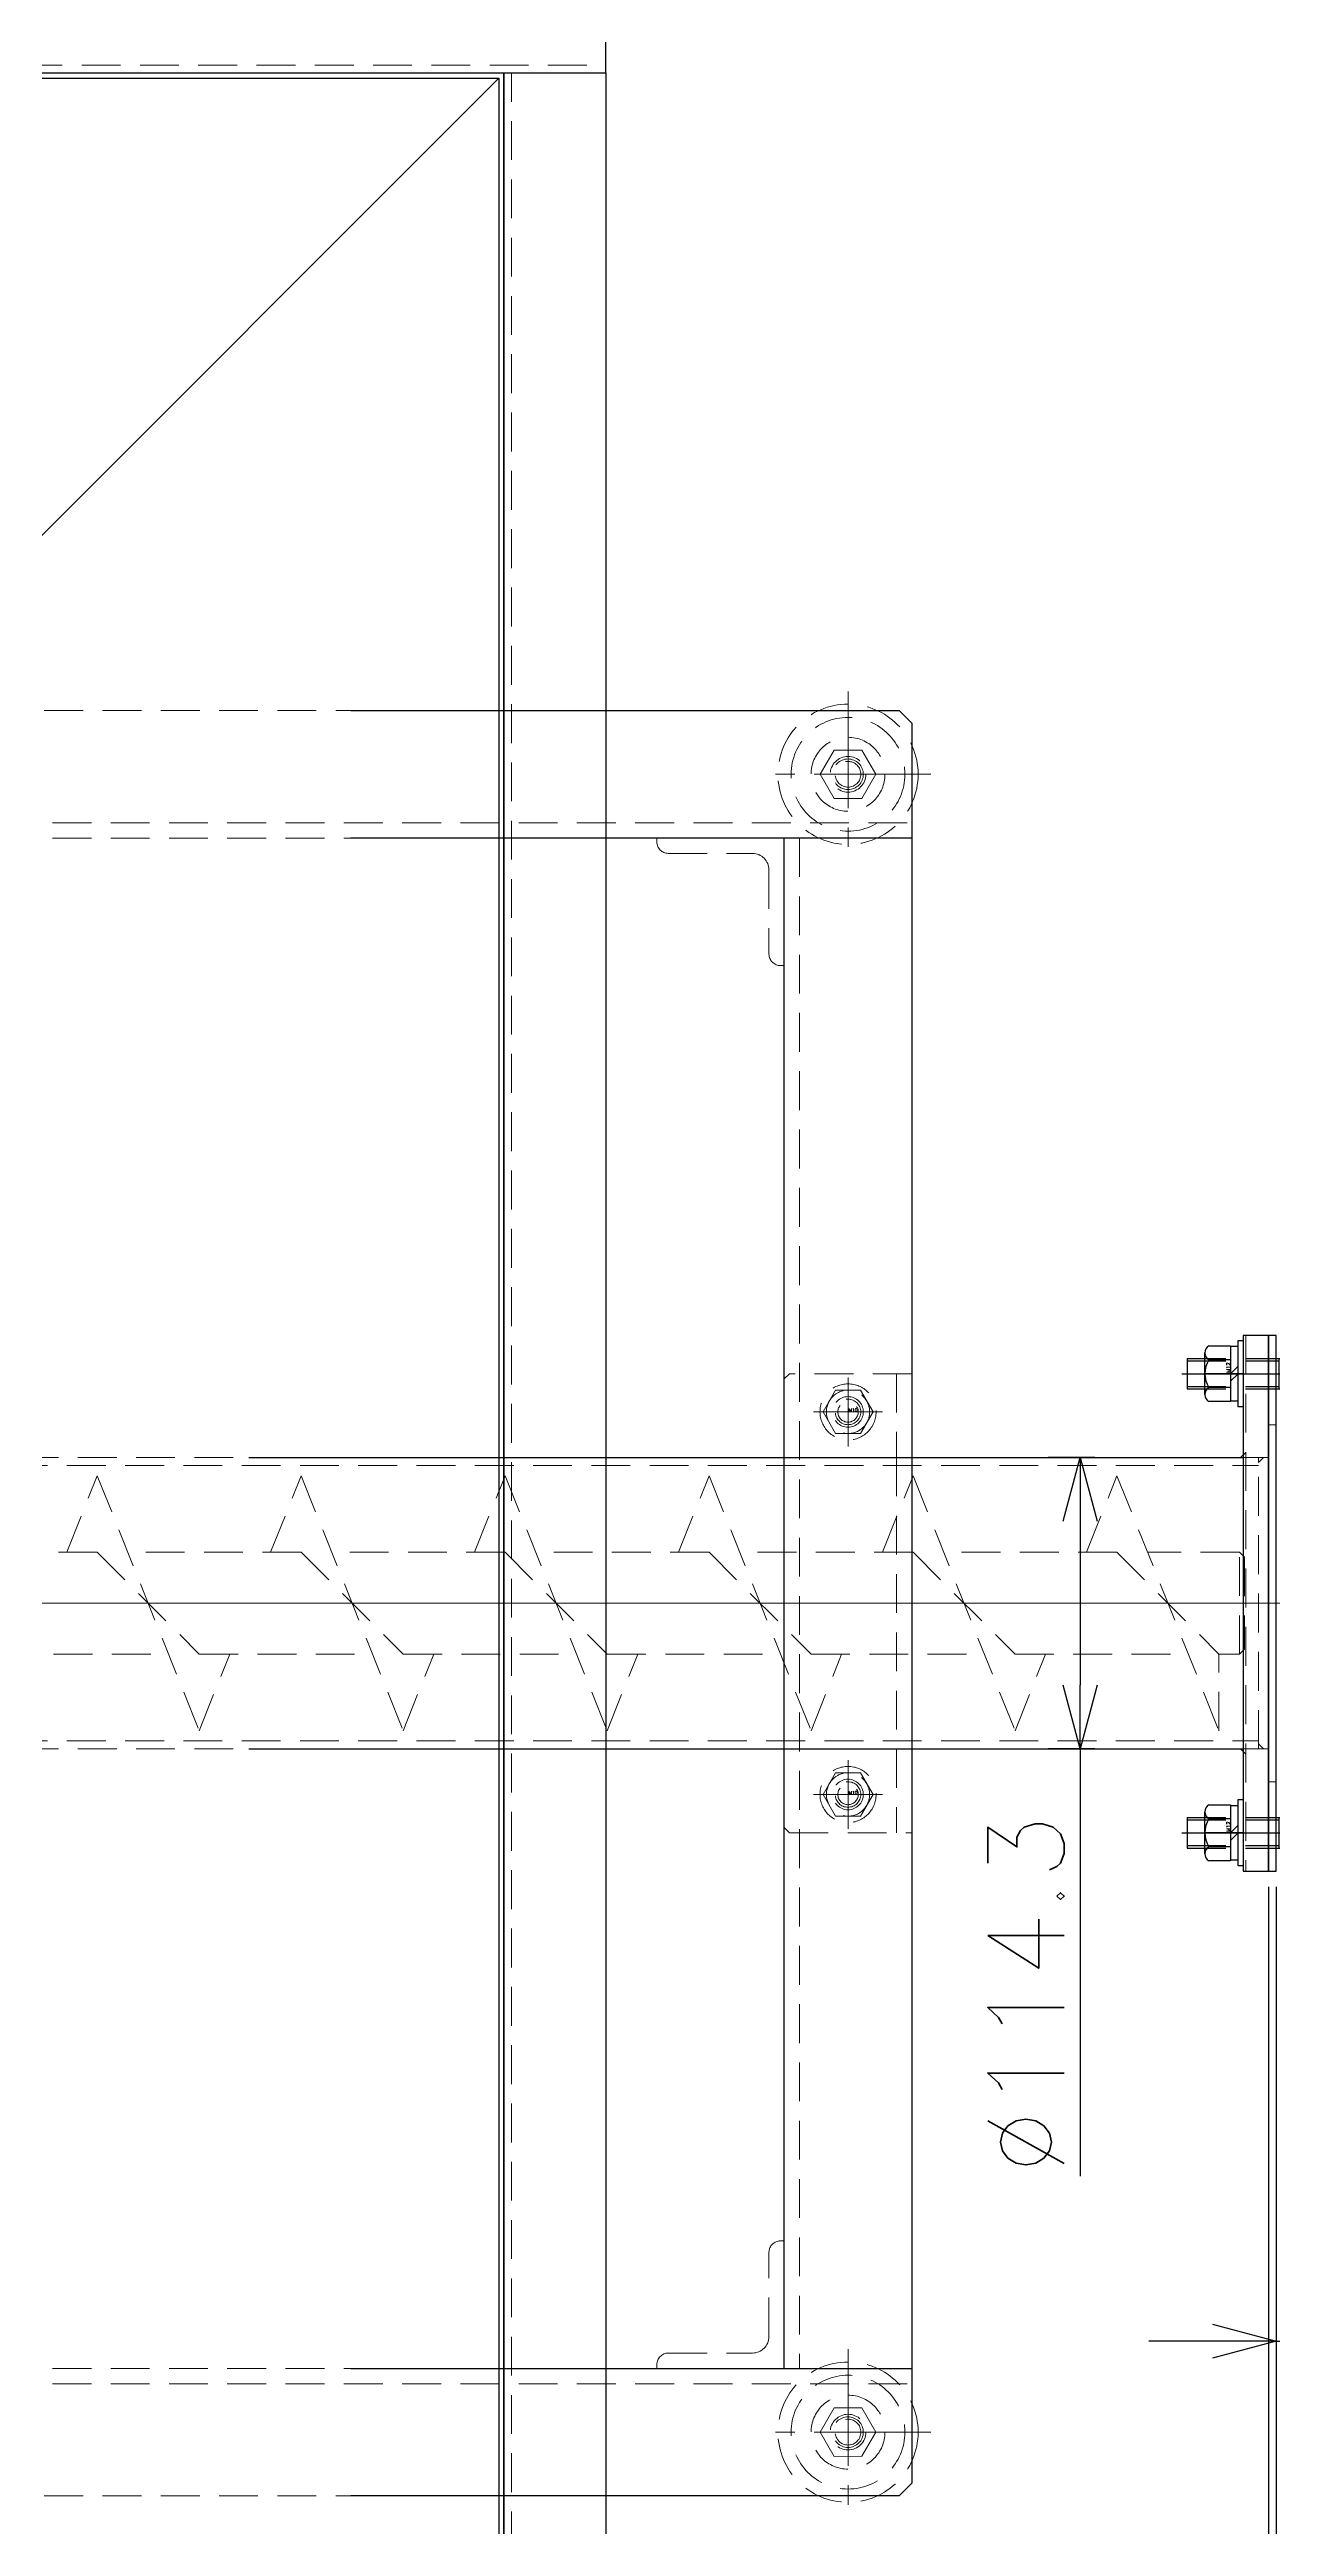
# Model space of a CAD drawing. Header units: millimetres. Extents: x 0 to 38884, y -3675 to 8056.
# Drawn here: x 4043 to 4522, y 4078 to 5049 of the extents above; entities that cross this region are included whole.
import ezdxf
from ezdxf.xclip import XClip

# ---------------------------------------------------------------- set-up
doc = ezdxf.new("R2010")
doc.units = ezdxf.units.MM
doc.header["$LTSCALE"] = 2.4
doc.header["$XCLIPFRAME"] = 0
doc.header["$PDMODE"] = 99
doc.header["$PDSIZE"] = 1
doc.linetypes.add('CENTER2', pattern=[28.575, 19.05, -3.175, 3.175, -3.175])
doc.linetypes.add('HIDDEN', pattern=[9.525, 6.35, -3.175])
for name, color, linetype, lineweight in [('04_HIDDEN', 2, 'HIDDEN', 13), ('05_CENTER', 4, 'CENTER2', 13), ('08_DIM', 3, 'Continuous', 13)]:
    doc.layers.add(name, color=color, linetype=linetype, lineweight=lineweight)
doc.layers.add('10_DRAFT', color=8, linetype='Continuous', lineweight=0, plot=False)
doc.styles.add('KSS_TXT', font='txt.shx', dxfattribs={"bigfont": 'extfont2.shx'})
doc.styles.add('KSS_TXT_L', font='txt.shx', dxfattribs={"height": 3, "bigfont": 'extfont2.shx'})
doc.styles.get("Standard").update_dxf_attribs({"font": 'txt.shx', "bigfont": 'extfont2.shx'})
doc.dimstyles.new('KSS_DIM', dxfattribs={"dimscale": 2, "dimtxt": 3, "dimasz": 2.5, "dimexe": 1.25, "dimexo": 0.625, "dimtad": 1, "dimdsep": 46, "dimtxsty": 'KSS_TXT', "dimblk": 'OPEN30', "dimcen": 0, "dimazin": 2, "dimtfac": 0.75, "dimtmove": 0, "dimatfit": 3, "dimldrblk": 'OPEN30', "dimfxl": 1.25, "dimtolj": 1, "dimarcsym": 0})

# ---------------------------------------------------------------- blocks, each defined once
blk = doc.blocks.new('A$C757C1326_1')
at = {"layer": '05_CENTER'}
for p, q in [((-10, 90), (19, 90)), ((-13.6, 0), (1372.5, 0)), ((-10, -90), (19, -90))]:
    blk.add_line(p, q, dxfattribs=at)
blk = doc.blocks.new('M12Nza_1_1_1')
at = {"color": 0}
for p, q in [((-10.95, 5), (-10.95, 13.53)), ((-8.21, 15), (8.21, 15)), ((-5.47, 5), (-5.47, 13.53)), ((5.48, 5), (5.48, 13.53)), ((10.95, 13.53), (10.95, 5)), ((10.95, 5), (-10.95, 5)), ((-10.75, 2), (-10.75, 5)), ((0, 2), (-3, 5)), ((0, 5), (3, 2)), ((10.75, 5), (10.75, 2))]:
    blk.add_line(p, q, dxfattribs=at)
at = {"color": 0, "linetype": 'CENTER2'}
blk.add_line((0, 0), (0, 15), dxfattribs=at)
at = {"color": 0}
blk.add_lwpolyline([(-13, 2), (13, 2), (13, 0), (-13, 0)], close=True, dxfattribs=at)
for centre, radius, start, end in [((-8.21, 11.71), 3.29, 33.626, 146.374), ((0, 4.05), 10.95, 60, 120), ((8.21, 11.71), 3.29, 33.626, 146.374)]:
    blk.add_arc(centre, radius, start, end, dxfattribs=at)
at = {"layer": '10_DRAFT', "style": 'KSS_TXT'}
blk.add_text('M12', height=1.5, dxfattribs=at).set_placement((0.31, 5.09))
blk = doc.blocks.new('A$C7BDB3F22_1')
at = {"color": 0}
for p, q in [((-10.97, 13), (10.97, 13)), ((-10.97, 5), (-10.97, 13)), ((-5.48, 5), (-5.48, 13)), ((5.48, 5), (5.48, 13)), ((10.97, 5), (10.97, 13)), ((-13, 2), (13, 2)), ((-13, 2), (-13, 0)), ((-13, 0), (13, 0)), ((-10.97, 5), (10.97, 5)), ((-10.75, 5), (-10.75, 2)), ((0, 2), (-3, 5)), ((0, 5), (3, 2)), ((10.75, 2), (10.75, 5)), ((13, 0), (13, 2))]:
    blk.add_line(p, q, dxfattribs=at)
at = {"color": 0, "linetype": 'CENTER2'}
blk.add_line((0, -47.07), (0, 15.08), dxfattribs=at)
at = {"color": 0, "linetype": 'HIDDEN'}
for p, q in [((-6, -45), (-6, 0)), ((6, -45), (6, 0)), ((-6, -9), (6, -9)), ((-5.05, -45), (-5.05, -9)), ((5.05, -45), (5.05, -9)), ((-6, -45), (6, -45))]:
    blk.add_line(p, q, dxfattribs=at)
at = {"layer": '10_DRAFT', "style": 'KSS_TXT_L'}
blk.add_text('BT-M12x50L,SW,PW', height=0.3, dxfattribs=at).set_placement((6.26, 12.66))
blk = doc.blocks.new('A$C09CC36EC_1')
at = {"color": 3}
blk.add_lwpolyline([(0, 105), (3, 105), (3, -105), (0, -105)], close=True, dxfattribs=at)
at = {"layer": '04_HIDDEN', "color": 3}
for p, q in [((0, 70), (3, 70)), ((0, -70), (3, -70))]:
    blk.add_line(p, q, dxfattribs=at)
at = {"layer": '05_CENTER'}
for p, q in [((-5.65, 90), (8.66, 90)), ((-5.65, -90), (8.66, -90))]:
    blk.add_line(p, q, dxfattribs=at)
at = {"layer": '10_DRAFT'}
blk.add_line((0, 0), (3, 0), dxfattribs=at)
blk = doc.blocks.new('A$C7CA06694_1')
blk.add_blockref('A$C757C1326_1', (3, 0))
for name, p, rotation in [('A$C7BDB3F22_1', (13, 90), 270), ('M12Nza_1_1_1', (-10, 90), 90), ('A$C7BDB3F22_1', (13, -90), 270), ('M12Nza_1_1_1', (-10, -90), 90)]:
    blk.add_blockref(name, p, dxfattribs=dict(rotation=rotation))
at = {"xscale": -1}
blk.add_blockref('A$C09CC36EC_1', (3, 0), dxfattribs=at)
blk = doc.blocks.new('_Open30')
at = {"color": 0, "linetype": 'ByBlock', "lineweight": -2}
for p, q in [((-1, 0.268), (0, 0)), ((0, 0), (-1, -0.268)), ((0, 0), (-1, 0))]:
    blk.add_line(p, q, dxfattribs=at)
blk = doc.blocks.new('*D379')
at = {"layer": '08_DIM', "color": 0, "lineweight": -2, "transparency": 16777216}
for p, q in [((3035.8, 4410.56), (3035.8, 3585.53)), ((6262.3, 4356.06), (6262.3, 3585.53)), ((3060.8, 3598.03), (6237.3, 3598.03))]:
    blk.add_line(p, q, dxfattribs=at)
at = {"layer": 'Defpoints', "color": 0, "transparency": 16777216}
for p in [(3035.8, 4416.81), (6262.3, 4362.31), (6262.3, 3598.03)]:
    blk.add_point(p, dxfattribs=at)
at = {"layer": '08_DIM', "color": 0, "lineweight": -2, "transparency": 16777216, "xscale": 25, "yscale": 25, "zscale": 25, "rotation": 180}
blk.add_blockref('_Open30', (3035.8, 3598.03), dxfattribs=at)
at = {"layer": '08_DIM', "color": 0, "lineweight": -2, "transparency": 16777216, "xscale": 25, "yscale": 25, "zscale": 25}
blk.add_blockref('_Open30', (6262.3, 3598.03), dxfattribs=at)
at = {"layer": '08_DIM', "color": 0, "transparency": 16777216, "insert": (4649.05, 3619.3), "char_height": 30, "attachment_point": 5, "style": 'KSS_TXT'}
blk.add_mtext('\\A1;3226.5', dxfattribs=at)
blk = doc.blocks.new('*D382')
at = {"layer": '08_DIM', "color": 0, "lineweight": -2, "transparency": 16777216}
for p, q in [((4523.8, 4328.56), (4523.8, 4137.99)), ((4583.8, 4302.56), (4583.8, 4137.99)), ((4498.8, 4150.49), (4473.8, 4150.49)), ((4523.8, 4150.49), (4583.8, 4150.49)), ((4608.8, 4150.49), (4633.8, 4150.49))]:
    blk.add_line(p, q, dxfattribs=at)
at = {"layer": 'Defpoints', "color": 0, "transparency": 16777216}
for p in [(4523.8, 4334.81), (4583.8, 4308.81), (4583.8, 4150.49)]:
    blk.add_point(p, dxfattribs=at)
at = {"layer": '08_DIM', "color": 0, "lineweight": -2, "transparency": 16777216, "xscale": 25, "yscale": 25, "zscale": 25}
blk.add_blockref('_Open30', (4523.8, 4150.49), dxfattribs=at)
at = {"layer": '08_DIM', "color": 0, "lineweight": -2, "transparency": 16777216, "xscale": 25, "yscale": 25, "zscale": 25, "rotation": 180}
blk.add_blockref('_Open30', (4583.8, 4150.49), dxfattribs=at)
at = {"layer": '08_DIM', "color": 0, "transparency": 16777216, "insert": (4553.8, 4171.74), "char_height": 30, "attachment_point": 5, "style": 'KSS_TXT'}
blk.add_mtext('\\A1;60', dxfattribs=at)
blk = doc.blocks.new('*D388')
at = {"layer": '08_DIM', "color": 0, "lineweight": -2, "transparency": 16777216}
for p, q in [((4452.66, 4496.96), (4434.35, 4496.96)), ((4446.85, 4471.96), (4446.85, 4407.66)), ((4452.66, 4382.66), (4434.35, 4382.66)), ((4446.85, 4382.66), (4446.85, 4215.16))]:
    blk.add_line(p, q, dxfattribs=at)
at = {"layer": 'Defpoints', "color": 0, "transparency": 16777216}
for p in [(4458.91, 4496.96), (4446.85, 4382.66), (4458.91, 4382.66)]:
    blk.add_point(p, dxfattribs=at)
at = {"layer": '08_DIM', "color": 0, "lineweight": -2, "transparency": 16777216, "xscale": 25, "yscale": 25, "zscale": 25}
for p, rotation in [((4446.85, 4496.96), 90), ((4446.85, 4382.66), 270)]:
    blk.add_blockref('_Open30', p, dxfattribs=dict(at, rotation=rotation))
at = {"layer": '08_DIM', "color": 0, "transparency": 16777216, "insert": (4425.6, 4286.41), "char_height": 30, "attachment_point": 5, "rotation": 90, "style": 'KSS_TXT'}
blk.add_mtext('\\A1;%%C114.3', dxfattribs=at)
blk = doc.blocks.new('*D392')
at = {"layer": '08_DIM', "color": 0, "lineweight": -2, "transparency": 16777216}
for p, q in [((4520.8, 4328.56), (4520.8, 3674.34)), ((4523.8, 4328.56), (4523.8, 3674.34)), ((4556.56, 3750.08), (4522.3, 3686.84)), ((4589.06, 3750.08), (4556.56, 3750.08)), ((4495.8, 3686.84), (4470.8, 3686.84)), ((4520.8, 3686.84), (4523.8, 3686.84)), ((4548.8, 3686.84), (4573.8, 3686.84))]:
    blk.add_line(p, q, dxfattribs=at)
at = {"layer": 'Defpoints', "color": 0, "transparency": 16777216}
for p in [(4520.8, 4334.81), (4523.8, 4334.81), (4523.8, 3686.84)]:
    blk.add_point(p, dxfattribs=at)
at = {"layer": '08_DIM', "color": 0, "lineweight": -2, "transparency": 16777216, "xscale": 25, "yscale": 25, "zscale": 25}
blk.add_blockref('_Open30', (4520.8, 3686.84), dxfattribs=at)
at = {"layer": '08_DIM', "color": 0, "lineweight": -2, "transparency": 16777216, "xscale": 25, "yscale": 25, "zscale": 25, "rotation": 180}
blk.add_blockref('_Open30', (4523.8, 3686.84), dxfattribs=at)
at = {"layer": '08_DIM', "color": 0, "transparency": 16777216, "insert": (4572.81, 3771.33), "char_height": 30, "attachment_point": 5, "style": 'KSS_TXT'}
blk.add_mtext('\\A1;3', dxfattribs=at)
blk = doc.blocks.new('*D393')
at = {"layer": '08_DIM', "color": 0, "lineweight": -2, "transparency": 16777216}
for p, q in [((3035.8, 4410.56), (3035.8, 3674.34)), ((4520.8, 4328.56), (4520.8, 3674.34)), ((3060.8, 3686.84), (4495.8, 3686.84))]:
    blk.add_line(p, q, dxfattribs=at)
at = {"layer": 'Defpoints', "color": 0, "transparency": 16777216}
for p in [(3035.8, 4416.81), (4520.8, 4334.81), (4520.8, 3686.84)]:
    blk.add_point(p, dxfattribs=at)
at = {"layer": '08_DIM', "color": 0, "lineweight": -2, "transparency": 16777216, "xscale": 25, "yscale": 25, "zscale": 25, "rotation": 180}
blk.add_blockref('_Open30', (3035.8, 3686.84), dxfattribs=at)
at = {"layer": '08_DIM', "color": 0, "lineweight": -2, "transparency": 16777216, "xscale": 25, "yscale": 25, "zscale": 25}
blk.add_blockref('_Open30', (4520.8, 3686.84), dxfattribs=at)
at = {"layer": '08_DIM', "color": 0, "transparency": 16777216, "insert": (3778.3, 3708.11), "char_height": 30, "attachment_point": 5, "style": 'KSS_TXT'}
blk.add_mtext('\\A1;1485', dxfattribs=at)
blk = doc.blocks.new('A$C1140449C_1')
at = {"color": 0}
blk.add_line((598, 598), (197.7, 197.7), dxfattribs=at)
for points in [[(-640, 600), (640, 600), (640, 635), (635, 640), (-635, 640), (-640, 635)], [(600, -600), (-600, -600), (-600, 600), (600, 600)], [(598, -598), (-598, -598), (-598, 598), (598, 598)]]:
    blk.add_lwpolyline(points, close=True, dxfattribs=at)
blk.add_lwpolyline([(600, 600), (640, 600), (640, -600), (600, -600)], close=True)
at = {"layer": '04_HIDDEN'}
for p, q in [((-640, 603), (640, 603)), ((603, -600), (603, 600))]:
    blk.add_line(p, q, dxfattribs=at)
at = {"layer": '05_CENTER'}
blk.add_line((668.35, 0), (-668.35, 0), dxfattribs=at)
blk = doc.blocks.new('A$C01295FB4_1')
blk.add_blockref('A$C1140449C_1', (0, 0))
blk = doc.blocks.new('10b_1')
at = {"color": 0, "linetype": 'CENTER2'}
for p, q in [((0, -13.51), (0, 13.51)), ((13.51, 0), (-13.51, 0))]:
    blk.add_line(p, q, dxfattribs=at)
at = {"color": 0}
for p, q in [((-4.9, 8.49), (-9.8, 0)), ((-9.8, 0), (-4.9, -8.49)), ((-4.9, 8.49), (4.9, 8.49)), ((9.8, 0), (4.9, 8.49)), ((4.9, -8.49), (9.8, 0)), ((-4.9, -8.49), (4.9, -8.49))]:
    blk.add_line(p, q, dxfattribs=at)
for radius in [11, 8.49, 5, 4]:
    blk.add_circle((0, 0), radius, dxfattribs=at)
at = {"layer": '10_DRAFT', "style": 'KSS_TXT'}
blk.add_text('M10', height=1.25, dxfattribs=at).set_placement((0.26, 0.12))
blk = doc.blocks.new('KK015066_54_5_1')
for p, q in [((1.5, 50), (0, 50)), ((0, 0), (0, 50)), ((6, 12.5), (6, 45.5)), ((0, 0), (50, 0)), ((45.5, 6), (12.5, 6)), ((50, 1.5), (50, 0))]:
    blk.add_line(p, q)
for centre, radius, start, end in [((1.5, 45.5), 4.5, 0, 90), ((12.5, 12.5), 6.5, 180, 270), ((45.5, 1.5), 4.5, 0, 90)]:
    blk.add_arc(centre, radius, start, end)
at = {"flags": 3}
blk.add_attdef('PARAM', (0, 0), '', height=1, dxfattribs=at)
blk = doc.blocks.new('A$C1E0E4AAD_1')
at = {"color": 0}
for p, q in [((-160, 606), (950, 606)), ((6, 600), (6, 0)), ((906, 600), (906, 0)), ((-160, -6), (950, -6))]:
    blk.add_line(p, q, dxfattribs=at)
for points in [[(-160, 600), (950, 600), (950, 645), (945, 650), (-155, 650), (-160, 645)], [(50, 600), (0, 600), (0, 0), (50, 0)], [(950, 600), (900, 600), (900, 0), (950, 0)], [(-160, 0), (950, 0), (950, -45), (945, -50), (-155, -50), (-160, -45)]]:
    blk.add_lwpolyline(points, close=True, dxfattribs=at)
for centre in [(-135, 625), (925, 625), (-135, -25), (925, -25)]:
    blk.add_circle(centre, 7, dxfattribs=at)
at = {"layer": '05_CENTER'}
for p, q in [((-135, 637.29), (-135, 612.71)), ((925, 637.29), (925, 612.71)), ((-122.71, 625), (-147.29, 625)), ((912.71, 625), (937.29, 625)), ((-135, -37.29), (-135, -12.71)), ((925, -37.29), (925, -12.71)), ((-122.71, -25), (-147.29, -25)), ((912.71, -25), (937.29, -25))]:
    blk.add_line(p, q, dxfattribs=at)
at = {"color": 0, "rotation": 180}
for p in [(0, 600), (900, 600)]:
    blk.add_blockref('KK015066_54_5_1', p, dxfattribs=at)
at = {"color": 0, "xscale": -1}
for p in [(0, 0), (900, 0)]:
    blk.add_blockref('KK015066_54_5_1', p, dxfattribs=at)
blk = doc.blocks.new('A$C704D04FF_1')
at = {"color": 0}
for points in [[(-675, 375), (325, 375), (325, 420), (320, 425), (-670, 425), (-675, 420)], [(-575, 375), (-625, 375), (-625, -225), (-575, -225)], [(325, 375), (275, 375), (275, -225), (325, -225)], [(-675, -225), (325, -225), (325, -270), (320, -275), (-670, -275), (-675, -270)]]:
    blk.add_lwpolyline(points, close=True, dxfattribs=at)
for centre in [(-600, 150), (300, 150), (-600, 0), (300, 0)]:
    blk.add_circle(centre, 6, dxfattribs=at)
at = {"layer": '04_HIDDEN'}
for p, q in [((-675, 381), (325, 381)), ((-619, 375), (-619, -225)), ((281, 375), (281, -225)), ((-675, -231), (325, -231))]:
    blk.add_line(p, q, dxfattribs=at)
at = {"layer": '05_CENTER'}
for p, q in [((-600, 138.95), (-600, 161.05)), ((300, 138.95), (300, 161.05)), ((-588.95, 150), (-611.05, 150)), ((311.05, 150), (288.95, 150)), ((-600, -11.05), (-600, 11.05)), ((300, -11.05), (300, 11.05)), ((-588.95, 0), (-611.05, 0)), ((311.05, 0), (288.95, 0))]:
    blk.add_line(p, q, dxfattribs=at)
at = {"color": 0, "rotation": 180}
for p in [(-625, 375), (275, 375)]:
    blk.add_blockref('KK015066_54_5_1', p, dxfattribs=at)
at = {"color": 0, "xscale": -1}
for p in [(-625, -225), (275, -225)]:
    blk.add_blockref('KK015066_54_5_1', p, dxfattribs=at)
blk = doc.blocks.new('KC-1275-A-4b_1')
at = {"color": 0}
for p, q in [((-5.48, 9.48), (-10.97, 0)), ((-10.97, 0), (-5.48, -9.5)), ((5.48, 9.5), (-5.48, 9.48)), ((10.97, 0), (5.48, 9.5)), ((5.48, -9.48), (10.97, 0)), ((-5.48, -9.5), (5.48, -9.48))]:
    blk.add_line(p, q, dxfattribs=at)
for radius in [27.5, 22.3, 14.5, 6, 5.05]:
    blk.add_circle((0, 0), radius, dxfattribs=at)
at = {"layer": '05_CENTER', "color": 0}
for p, q in [((0, 32.5), (0, -32.5)), ((32.5, 0), (-32.5, 0))]:
    blk.add_line(p, q, dxfattribs=at)
blk = doc.blocks.new('A$C12B059C0_1')
at = {"layer": '04_HIDDEN'}
for centre in [(300, 400), (300, -250)]:
    blk.add_circle(centre, 7, dxfattribs=at)
at = {"layer": '05_CENTER'}
for p, q in [((300, 412.29), (300, 387.71)), ((312.29, 400), (287.71, 400)), ((300, -262.29), (300, -237.71)), ((312.29, -250), (287.71, -250))]:
    blk.add_line(p, q, dxfattribs=at)
ref = blk.add_blockref('A$C1E0E4AAD_1', (-625, -225))
XClip(ref).set_block_clipping_path([(-176.6285275689, -66.0309491579), (-52.381869791, 668.3109541306)])
for name, p in [('A$C704D04FF_1', (0, 0)), ('10b_1', (-600, 150)), ('10b_1', (300, 150)), ('10b_1', (-600, 0)), ('10b_1', (300, 0))]:
    blk.add_blockref(name, p)
at = {"layer": '04_HIDDEN', "color": 4}
for p in [(-760, 400), (300, 400), (-760, -250), (300, -250)]:
    blk.add_blockref('KC-1275-A-4b_1', p, dxfattribs=at)
blk = doc.blocks.new('A$C38C82FDE_1')
at = {"color": 0}
for p, q in [((977, 20), (989, 50)), ((989, 50), (1029, -50)), ((1057, 20), (1069, 50)), ((1069, 50), (1109, -50)), ((1137, 20), (1149, 50)), ((1149, 50), (1189, -50)), ((1217, 20), (1229, 50)), ((1229, 50), (1269, -50)), ((1297, 20), (1309, 50)), ((1309, 50), (1349, -50)), ((1377, 20), (1389, 50)), ((1389, 50), (1429, -50)), ((989, 20), (1029, -20)), ((1069, 20), (1109, -20)), ((1149, 20), (1189, -20)), ((1229, 20), (1269, -20)), ((1309, 20), (1349, -20)), ((1389, 20), (1429, -20)), ((1439, 18), (1437, 20)), ((1437, -20), (1437, 20)), ((1439, 18), (1439, -18)), ((1439, -18), (1437, -20)), ((1029, -50), (1041, -20)), ((1109, -50), (1121, -20)), ((1189, -50), (1201, -20)), ((1269, -50), (1281, -20)), ((1349, -50), (1361, -20)), ((1429, -50), (1429, -20))]:
    blk.add_line(p, q, dxfattribs=at)
for points in [[(989, 20), (921, 20)], [(1069, 20), (1001, 20)], [(1149, 20), (1081, 20)], [(1229, 20), (1161, 20)], [(1309, 20), (1241, 20)], [(1389, 20), (1321, 20)], [(1437, 20), (1401, 20)], [(949, -20), (1017, -20)], [(1029, -20), (1097, -20)], [(1109, -20), (1177, -20)], [(1189, -20), (1257, -20)], [(1269, -20), (1337, -20)], [(1349, -20), (1417, -20)], [(1429, -20), (1437, -20)]]:
    blk.add_lwpolyline(points, dxfattribs=at)
at = {"layer": '05_CENTER'}
blk.add_line((1444.36, 0), (-6, 0), dxfattribs=at)
blk = doc.blocks.new('A$C6C15682F_1')
at = {"layer": '04_HIDDEN'}
blk.add_blockref('A$C38C82FDE_1', (-283.5, 0), dxfattribs=at)
blk = doc.blocks.new('A$C199D012F_1')
at = {"color": 0}
for p, q in [((975, 88), (977, 90)), ((975, 88), (975, 57.15)), ((1025, 90), (977, 90)), ((1019, 90), (1019, 57.15)), ((1025, 90), (1025, 57.15)), ((515, 57.15), (1156.5, 57.15)), ((515, -57.15), (1156.5, -57.15)), ((975, -57.15), (975, -88)), ((1019, -57.15), (1019, -90)), ((1025, -57.15), (1025, -90)), ((977, -90), (975, -88)), ((977, -90), (1025, -90))]:
    blk.add_line(p, q, dxfattribs=at)
blk.add_lwpolyline([(1156, -105), (1165, -105), (1165, 105), (1156, 105)], close=True, dxfattribs=at)
at = {"color": 3}
for points in [[(1156, 57.15), (1154, 57.15), (1154, 57.15), (1156, 59.15)], [(1161, 57.15), (1163, 57.15), (1163, 57.15), (1161, 55.15)], [(1156, -57.15), (1154, -57.15), (1154, -57.15), (1156, -59.15)], [(1161, -57.15), (1163, -57.15), (1163, -57.15), (1161, -55.15)]]:
    blk.add_lwpolyline(points, close=True, dxfattribs=at)
at = {"color": 0}
for centre in [(1000, 75), (1000, -75)]:
    blk.add_circle(centre, 6, dxfattribs=at)
at = {"layer": '04_HIDDEN'}
for p, q in [((465, 53.95), (1161, 53.95)), ((975, 57.15), (975, -57.15)), ((1019, 57.15), (1019, -57.15)), ((1025, 57.15), (1025, -57.15)), ((1156, 57.15), (1165, 57.15)), ((1161, -57.15), (1161, 57.15)), ((465, -53.95), (1161, -53.95)), ((1156, -57.15), (1165, -57.15))]:
    blk.add_line(p, q, dxfattribs=at)
at = {"layer": '05_CENTER'}
for p, q in [((1175, 90), (1146, 90)), ((1000, 65), (1000, 85)), ((990, 75), (1010, 75)), ((-5.58, 0), (1172.15, 0)), ((1000, -65), (1000, -85)), ((990, -75), (1010, -75)), ((1175, -90), (1146, -90))]:
    blk.add_line(p, q, dxfattribs=at)

msp = doc.modelspace()

# ---------------------------------------------------------------- linework, layer by layer
for p, q in [((4160.8009, 4789.8066), (4375.8009, 4789.8066)), ((4375.8009, 4789.8066), (4380.8009, 4784.8066)), ((4380.8009, 4784.8066), (4380.8009, 4094.8066)), ((4380.8009, 4739.8066), (4160.8009, 4739.8066)), ((4330.8009, 4139.8066), (4330.8009, 4739.8066)), ((4120.8009, 4496.9566), (4510.8009, 4496.9566)), ((4120.8009, 4382.6566), (4510.8009, 4382.6566)), ((4160.8009, 4139.8066), (4380.8009, 4139.8066)), ((4375.8009, 4089.8066), (4160.8009, 4089.8066)), ((4380.8009, 4094.8066), (4375.8009, 4089.8066))]:
    msp.add_line(p, q)
msp.add_lwpolyline([(4510.8009, 4334.8066), (4520.8009, 4334.8066), (4520.8009, 4544.8066), (4510.8009, 4544.8066)], close=True)

# ---------------------------------------------------------------- block references
for name, p in [('A$C01295FB4_1', (3620.8009, 4439.8066)), ('A$C7CA06694_1', (4520.8009, 4439.8066))]:
    msp.add_blockref(name, p)
at = {"layer": '04_HIDDEN'}
for name, p in [('A$C12B059C0_1', (4055.8009, 4364.8066)), ('A$C199D012F_1', (3355.8009, 4439.8066)), ('A$C6C15682F_1', (3355.8009, 4439.8066))]:
    msp.add_blockref(name, p, dxfattribs=at)

# ---------------------------------------------------------------- dimensions: what is measured, and where the dimension line sits
at = {"layer": '08_DIM'}
dim = msp.add_linear_dim(base=(4446.8533, 4382.6566), p1=(4458.9123, 4496.9566), p2=(4458.9123, 4382.6566), angle=90, text='%%C<>', dimstyle='KSS_DIM', override={"dimscale": 10}, dxfattribs=at)
dim.commit()
dim.dimension.update_dxf_attribs({"geometry": '*D388', "text_midpoint": (4425.6033, 4286.4066)})
for base, p1, p2, override, picture, middle in [((6262.3009, 3598.0271), (3035.8005, 4416.8066), (6262.3009, 4362.3066), {"dimscale": 10, "dimarcsym": 1}, '*D379', (4649.0507, 3619.2979)), ((4520.8009, 3686.8394), (3035.8005, 4416.8066), (4520.8009, 4334.8066), {"dimscale": 10, "dimpost": '', "dimarcsym": 1}, '*D393', (3778.3007, 3708.1103)), ((4583.8009, 4150.4909), (4523.8009, 4334.8066), (4583.8009, 4308.8066), {"dimscale": 10, "dimarcsym": 1}, '*D382', (4553.8009, 4171.7409))]:
    dim = msp.add_linear_dim(base=base, p1=p1, p2=p2, dimstyle='KSS_DIM', override=override, dxfattribs=at)
    dim.commit()
    dim.dimension.update_dxf_attribs({"geometry": picture, "text_midpoint": middle})
dim = msp.add_linear_dim(base=(4523.8009, 3686.8394), p1=(4520.8009, 4334.8066), p2=(4523.8009, 4334.8066), dimstyle='KSS_DIM', override={"dimscale": 10, "dimtmove": 1}, dxfattribs=at)
dim.commit()
dim.dimension.update_dxf_attribs({"geometry": '*D392', "text_midpoint": (4562.8107, 3750.0757), "dimtype": 160})

doc.saveas('drawing.dxf')
